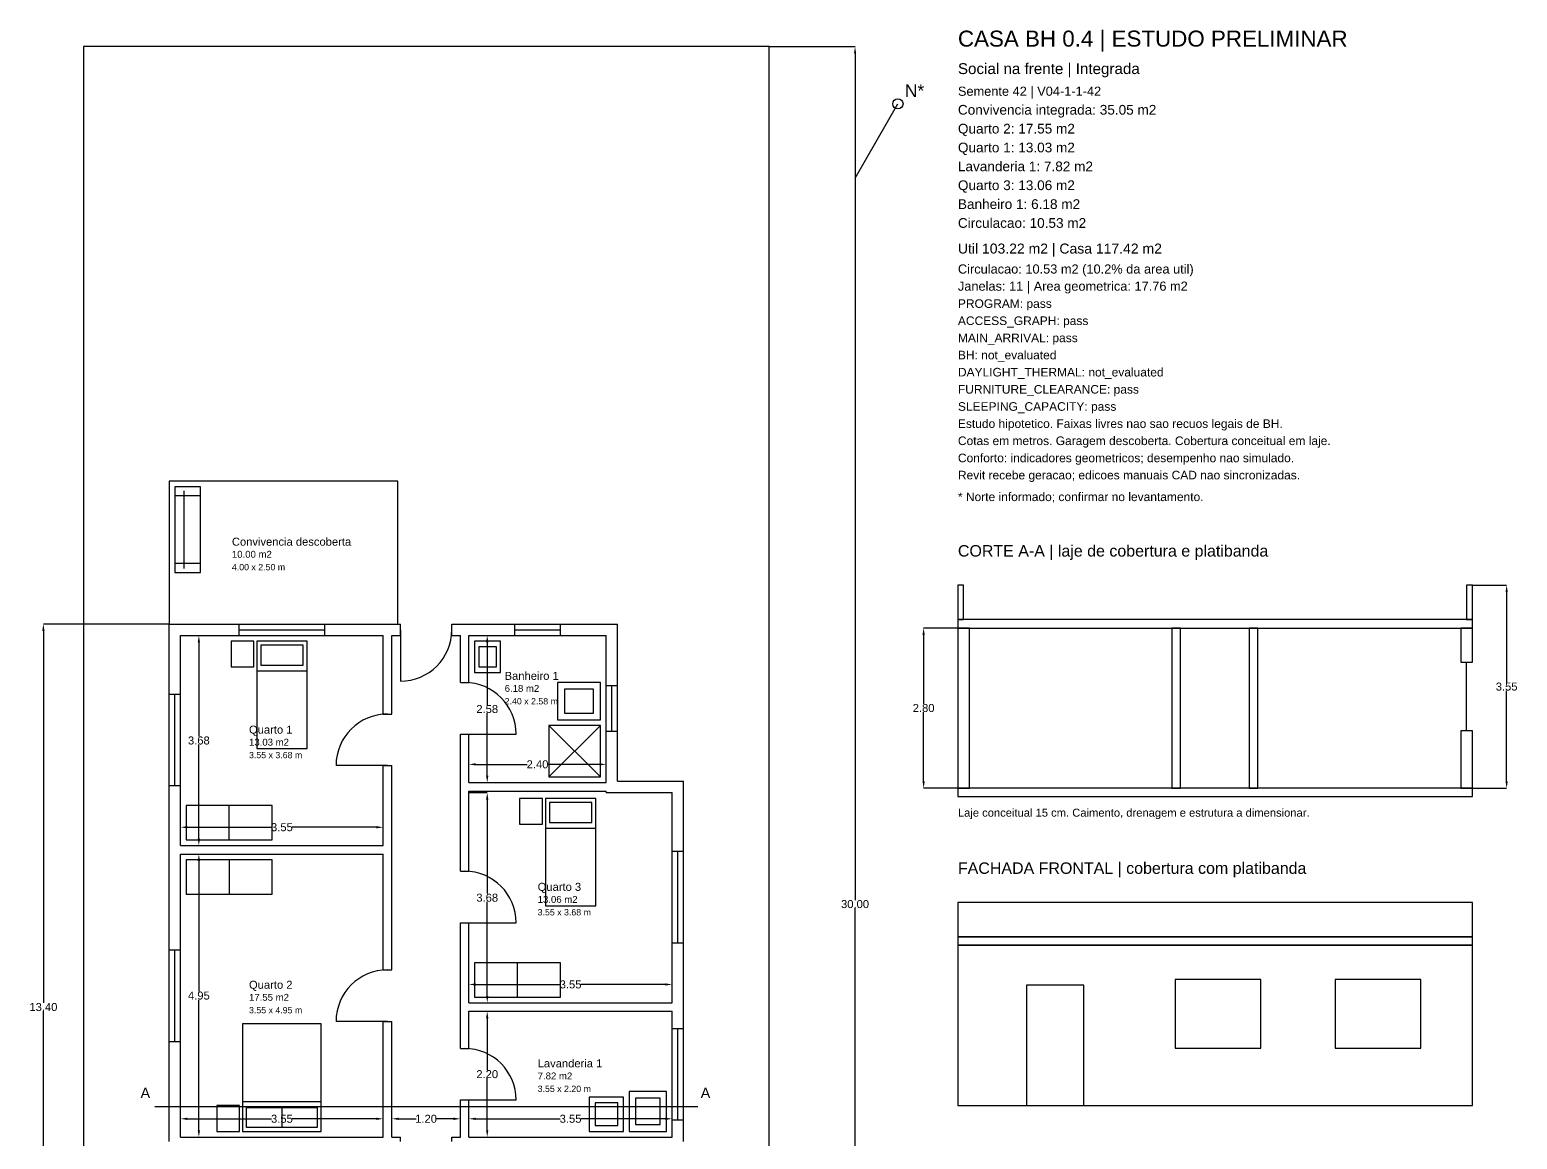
# Model space of a CAD drawing. Header units: millimetres. Extents: x -939 to 107086, y -1492 to 30295.
# Drawn here: x -939 to 25086, y 10888 to 30295 of the extents above; entities that cross this region are included whole.
import ezdxf

# ---------------------------------------------------------------- set-up
doc = ezdxf.new("R2010")
doc.units = ezdxf.units.MM
doc.header["$MEASUREMENT"] = 0
for name, color, linetype in [('CASA_COBERTURA', 2, 'Continuous'), ('CASA_COTAS', 6, 'Continuous'), ('CASA_ESTUDO', 8, 'Continuous'), ('CASA_EXTERNO', 3, 'Continuous'), ('CASA_JANELAS', 4, 'Continuous'), ('CASA_LOTE', 8, 'Continuous'), ('CASA_MOVEIS', 3, 'Continuous'), ('CASA_PAREDES', 7, 'Continuous'), ('CASA_PORTAS', 2, 'Continuous'), ('CASA_TEXTOS', 7, 'Continuous')]:
    doc.layers.add(name, color=color, linetype=linetype)
doc.styles.get("Standard").update_dxf_attribs({"font": 'arial.ttf'})
doc.dimstyles.get("Standard").update_dxf_attribs({"dimtxt": 0.18, "dimasz": 0.18, "dimexe": 0.18, "dimexo": 0.0625, "dimgap": 0.09, "dimtad": 0, "dimtih": 1, "dimtoh": 1, "dimdec": 4, "dimzin": 0, "dimdsep": 46, "dimtxsty": 'Standard', "dimcen": 0.09, "dimadec": 0, "dimazin": 0, "dimtfac": 1, "dimtdec": 4, "dimtofl": 0, "dimtmove": 0, "dimatfit": 3, "dimfxl": 1, "dimtolj": 1, "dimtzin": 0, "dimarcsym": 0})

# ---------------------------------------------------------------- blocks, each defined once
blk = doc.blocks.new('*D3')
at = {"layer": 'CASA_COTAS', "color": 0, "lineweight": -2, "transparency": 16777216}
for p, q in [((1700, 10925), (1700, 11245)), ((1820, 11245), (3290, 11245)), ((5125, 11245), (3655, 11245)), ((5245, 10925), (5245, 11245))]:
    blk.add_line(p, q, dxfattribs=at)
at = {"layer": 'CASA_COTAS', "color": 0, "transparency": 16777216}
for points in [[(1820, 11265), (1820, 11225), (1700, 11245)], [(5125, 11265), (5125, 11225), (5245, 11245)]]:
    blk.add_solid(points, dxfattribs=at)
at = {"layer": 'Defpoints', "color": 0, "transparency": 16777216}
for p in [(5245, 11245), (1700, 10925), (5245, 10925)]:
    blk.add_point(p, dxfattribs=at)
at = {"layer": 'CASA_COTAS', "color": 0, "transparency": 16777216, "insert": (3473, 11245), "char_height": 140, "attachment_point": 5}
blk.add_mtext('\\A1;3.55', dxfattribs=at)
blk = doc.blocks.new('*D4')
at = {"layer": 'CASA_COTAS', "color": 0, "lineweight": -2, "transparency": 16777216}
for p, q in [((1700, 15875), (2020, 15875)), ((2020, 15755), (2020, 13472)), ((2020, 11045), (2020, 13328)), ((1700, 10925), (2020, 10925))]:
    blk.add_line(p, q, dxfattribs=at)
at = {"layer": 'CASA_COTAS', "color": 0, "transparency": 16777216}
for points in [[(2000, 15755), (2040, 15755), (2020, 15875)], [(2000, 11045), (2040, 11045), (2020, 10925)]]:
    blk.add_solid(points, dxfattribs=at)
at = {"layer": 'Defpoints', "color": 0, "transparency": 16777216}
for p in [(1700, 15875), (2020, 15875), (1700, 10925)]:
    blk.add_point(p, dxfattribs=at)
at = {"layer": 'CASA_COTAS', "color": 0, "transparency": 16777216, "insert": (2020, 13400), "char_height": 140, "attachment_point": 5}
blk.add_mtext('\\A1;4.95', dxfattribs=at)
blk = doc.blocks.new('*D5')
at = {"layer": 'CASA_COTAS', "color": 0, "lineweight": -2, "transparency": 16777216}
for p, q in [((1700, 16025), (1700, 16345)), ((1820, 16345), (3290, 16345)), ((5125, 16345), (3655, 16345)), ((5245, 16025), (5245, 16345))]:
    blk.add_line(p, q, dxfattribs=at)
at = {"layer": 'CASA_COTAS', "color": 0, "transparency": 16777216}
for points in [[(1820, 16365), (1820, 16325), (1700, 16345)], [(5125, 16365), (5125, 16325), (5245, 16345)]]:
    blk.add_solid(points, dxfattribs=at)
at = {"layer": 'Defpoints', "color": 0, "transparency": 16777216}
for p in [(5245, 16345), (1700, 16025), (5245, 16025)]:
    blk.add_point(p, dxfattribs=at)
at = {"layer": 'CASA_COTAS', "color": 0, "transparency": 16777216, "insert": (3473, 16345), "char_height": 140, "attachment_point": 5}
blk.add_mtext('\\A1;3.55', dxfattribs=at)
blk = doc.blocks.new('*D6')
at = {"layer": 'CASA_COTAS', "color": 0, "lineweight": -2, "transparency": 16777216}
for p, q in [((1700, 19700), (2020, 19700)), ((2020, 19580), (2020, 17934)), ((2020, 16145), (2020, 17791)), ((1700, 16025), (2020, 16025))]:
    blk.add_line(p, q, dxfattribs=at)
at = {"layer": 'CASA_COTAS', "color": 0, "transparency": 16777216}
for points in [[(2000, 19580), (2040, 19580), (2020, 19700)], [(2000, 16145), (2040, 16145), (2020, 16025)]]:
    blk.add_solid(points, dxfattribs=at)
at = {"layer": 'Defpoints', "color": 0, "transparency": 16777216}
for p in [(1700, 19700), (2020, 19700), (1700, 16025)]:
    blk.add_point(p, dxfattribs=at)
at = {"layer": 'CASA_COTAS', "color": 0, "transparency": 16777216, "insert": (2020, 17862), "char_height": 140, "attachment_point": 5}
blk.add_mtext('\\A1;3.68', dxfattribs=at)
blk = doc.blocks.new('*D7')
at = {"layer": 'CASA_COTAS', "color": 0, "lineweight": -2, "transparency": 16777216}
for p, q in [((6745, 10925), (6745, 11245)), ((6865, 11245), (8340, 11245)), ((10180, 11245), (8705, 11245)), ((10300, 10925), (10300, 11245))]:
    blk.add_line(p, q, dxfattribs=at)
at = {"layer": 'CASA_COTAS', "color": 0, "transparency": 16777216}
for points in [[(6865, 11265), (6865, 11225), (6745, 11245)], [(10180, 11265), (10180, 11225), (10300, 11245)]]:
    blk.add_solid(points, dxfattribs=at)
at = {"layer": 'Defpoints', "color": 0, "transparency": 16777216}
for p in [(10300, 11245), (6745, 10925), (10300, 10925)]:
    blk.add_point(p, dxfattribs=at)
at = {"layer": 'CASA_COTAS', "color": 0, "transparency": 16777216, "insert": (8523, 11245), "char_height": 140, "attachment_point": 5}
blk.add_mtext('\\A1;3.55', dxfattribs=at)
blk = doc.blocks.new('*D8')
at = {"layer": 'CASA_COTAS', "color": 0, "lineweight": -2, "transparency": 16777216}
for p, q in [((6745, 13125), (7065, 13125)), ((7065, 13005), (7065, 12097)), ((7065, 11045), (7065, 11953)), ((6745, 10925), (7065, 10925))]:
    blk.add_line(p, q, dxfattribs=at)
at = {"layer": 'CASA_COTAS', "color": 0, "transparency": 16777216}
for points in [[(7045, 13005), (7085, 13005), (7065, 13125)], [(7045, 11045), (7085, 11045), (7065, 10925)]]:
    blk.add_solid(points, dxfattribs=at)
at = {"layer": 'Defpoints', "color": 0, "transparency": 16777216}
for p in [(6745, 13125), (7065, 13125), (6745, 10925)]:
    blk.add_point(p, dxfattribs=at)
at = {"layer": 'CASA_COTAS', "color": 0, "transparency": 16777216, "insert": (7065, 12025), "char_height": 140, "attachment_point": 5}
blk.add_mtext('\\A1;2.20', dxfattribs=at)
blk = doc.blocks.new('*D9')
at = {"layer": 'CASA_COTAS', "color": 0, "lineweight": -2, "transparency": 16777216}
for p, q in [((6745, 13275), (6745, 13595)), ((6865, 13595), (8340, 13595)), ((10180, 13595), (8705, 13595)), ((10300, 13275), (10300, 13595))]:
    blk.add_line(p, q, dxfattribs=at)
at = {"layer": 'CASA_COTAS', "color": 0, "transparency": 16777216}
for points in [[(6865, 13615), (6865, 13575), (6745, 13595)], [(10180, 13615), (10180, 13575), (10300, 13595)]]:
    blk.add_solid(points, dxfattribs=at)
at = {"layer": 'Defpoints', "color": 0, "transparency": 16777216}
for p in [(10300, 13595), (6745, 13275), (10300, 13275)]:
    blk.add_point(p, dxfattribs=at)
at = {"layer": 'CASA_COTAS', "color": 0, "transparency": 16777216, "insert": (8523, 13595), "char_height": 140, "attachment_point": 5}
blk.add_mtext('\\A1;3.55', dxfattribs=at)
blk = doc.blocks.new('*D10')
at = {"layer": 'CASA_COTAS', "color": 0, "lineweight": -2, "transparency": 16777216}
for p, q in [((6745, 16950), (7065, 16950)), ((7065, 16830), (7065, 15184)), ((7065, 13395), (7065, 15041)), ((6745, 13275), (7065, 13275))]:
    blk.add_line(p, q, dxfattribs=at)
at = {"layer": 'CASA_COTAS', "color": 0, "transparency": 16777216}
for points in [[(7045, 16830), (7085, 16830), (7065, 16950)], [(7045, 13395), (7085, 13395), (7065, 13275)]]:
    blk.add_solid(points, dxfattribs=at)
at = {"layer": 'Defpoints', "color": 0, "transparency": 16777216}
for p in [(6745, 16950), (7065, 16950), (6745, 13275)]:
    blk.add_point(p, dxfattribs=at)
at = {"layer": 'CASA_COTAS', "color": 0, "transparency": 16777216, "insert": (7065, 15112), "char_height": 140, "attachment_point": 5}
blk.add_mtext('\\A1;3.68', dxfattribs=at)
blk = doc.blocks.new('*D11')
at = {"layer": 'CASA_COTAS', "color": 0, "lineweight": -2, "transparency": 16777216}
for p, q in [((6745, 17125), (6745, 17445)), ((6865, 17445), (7762, 17445)), ((9025, 17445), (8128, 17445)), ((9145, 17125), (9145, 17445))]:
    blk.add_line(p, q, dxfattribs=at)
at = {"layer": 'CASA_COTAS', "color": 0, "transparency": 16777216}
for points in [[(6865, 17465), (6865, 17425), (6745, 17445)], [(9025, 17465), (9025, 17425), (9145, 17445)]]:
    blk.add_solid(points, dxfattribs=at)
at = {"layer": 'Defpoints', "color": 0, "transparency": 16777216}
for p in [(9145, 17445), (6745, 17125), (9145, 17125)]:
    blk.add_point(p, dxfattribs=at)
at = {"layer": 'CASA_COTAS', "color": 0, "transparency": 16777216, "insert": (7945, 17445), "char_height": 140, "attachment_point": 5}
blk.add_mtext('\\A1;2.40', dxfattribs=at)
blk = doc.blocks.new('*D12')
at = {"layer": 'CASA_COTAS', "color": 0, "lineweight": -2, "transparency": 16777216}
for p, q in [((6745, 19700), (7065, 19700)), ((7065, 19580), (7065, 18484)), ((7065, 17245), (7065, 18341)), ((6745, 17125), (7065, 17125))]:
    blk.add_line(p, q, dxfattribs=at)
at = {"layer": 'CASA_COTAS', "color": 0, "transparency": 16777216}
for points in [[(7045, 19580), (7085, 19580), (7065, 19700)], [(7045, 17245), (7085, 17245), (7065, 17125)]]:
    blk.add_solid(points, dxfattribs=at)
at = {"layer": 'Defpoints', "color": 0, "transparency": 16777216}
for p in [(6745, 19700), (7065, 19700), (6745, 17125)]:
    blk.add_point(p, dxfattribs=at)
at = {"layer": 'CASA_COTAS', "color": 0, "transparency": 16777216, "insert": (7065, 18412), "char_height": 140, "attachment_point": 5}
blk.add_mtext('\\A1;2.58', dxfattribs=at)
blk = doc.blocks.new('*D13')
at = {"layer": 'CASA_COTAS', "color": 0, "lineweight": -2, "transparency": 16777216}
for p, q in [((5395, 10925), (5395, 11245)), ((5515, 11245), (5820, 11245)), ((6475, 11245), (6170, 11245)), ((6595, 10925), (6595, 11245))]:
    blk.add_line(p, q, dxfattribs=at)
at = {"layer": 'CASA_COTAS', "color": 0, "transparency": 16777216}
for points in [[(5515, 11265), (5515, 11225), (5395, 11245)], [(6475, 11265), (6475, 11225), (6595, 11245)]]:
    blk.add_solid(points, dxfattribs=at)
at = {"layer": 'Defpoints', "color": 0, "transparency": 16777216}
for p in [(6595, 11245), (5395, 10925), (6595, 10925)]:
    blk.add_point(p, dxfattribs=at)
at = {"layer": 'CASA_COTAS', "color": 0, "transparency": 16777216, "insert": (5995, 11245), "char_height": 140, "attachment_point": 5}
blk.add_mtext('\\A1;1.20', dxfattribs=at)
blk = doc.blocks.new('*D15')
at = {"layer": 'CASA_COTAS', "color": 0, "lineweight": -2, "transparency": 16777216}
for p, q in [((1500, 19900), (-700, 19900)), ((-700, 19780), (-700, 13272)), ((-700, 6620), (-700, 13128)), ((1500, 6500), (-700, 6500))]:
    blk.add_line(p, q, dxfattribs=at)
at = {"layer": 'CASA_COTAS', "color": 0, "transparency": 16777216}
for points in [[(-720, 19780), (-680, 19780), (-700, 19900)], [(-720, 6620), (-680, 6620), (-700, 6500)]]:
    blk.add_solid(points, dxfattribs=at)
at = {"layer": 'Defpoints', "color": 0, "transparency": 16777216}
for p in [(-700, 19900), (1500, 19900), (1500, 6500)]:
    blk.add_point(p, dxfattribs=at)
at = {"layer": 'CASA_COTAS', "color": 0, "transparency": 16777216, "insert": (-700, 13200), "char_height": 140, "attachment_point": 5}
blk.add_mtext('\\A1;13.40', dxfattribs=at)
blk = doc.blocks.new('*D17')
at = {"layer": 'CASA_COTAS', "color": 0, "lineweight": -2, "transparency": 16777216}
for p, q in [((12000, 30000), (13500, 30000)), ((13500, 29880), (13500, 15072)), ((13500, 120), (13500, 14928)), ((12000, 0), (13500, 0))]:
    blk.add_line(p, q, dxfattribs=at)
at = {"layer": 'CASA_COTAS', "color": 0, "transparency": 16777216}
for points in [[(13480, 29880), (13520, 29880), (13500, 30000)], [(13480, 120), (13520, 120), (13500, 0)]]:
    blk.add_solid(points, dxfattribs=at)
at = {"layer": 'Defpoints', "color": 0, "transparency": 16777216}
for p in [(12000, 30000), (13500, 30000), (12000, 0)]:
    blk.add_point(p, dxfattribs=at)
at = {"layer": 'CASA_COTAS', "color": 0, "transparency": 16777216, "insert": (13500, 15000), "char_height": 140, "attachment_point": 5}
blk.add_mtext('\\A1;30.00', dxfattribs=at)
blk = doc.blocks.new('*D18')
at = {"layer": 'CASA_COTAS', "color": 0, "lineweight": -2, "transparency": 16777216}
for p, q in [((15300, 19830), (14700, 19830)), ((14700, 19710), (14700, 18502)), ((14700, 17150), (14700, 18358)), ((15300, 17030), (14700, 17030))]:
    blk.add_line(p, q, dxfattribs=at)
at = {"layer": 'CASA_COTAS', "color": 0, "transparency": 16777216}
for points in [[(14680, 19710), (14720, 19710), (14700, 19830)], [(14680, 17150), (14720, 17150), (14700, 17030)]]:
    blk.add_solid(points, dxfattribs=at)
at = {"layer": 'Defpoints', "color": 0, "transparency": 16777216}
for p in [(14700, 19830), (15300, 19830), (15300, 17030)]:
    blk.add_point(p, dxfattribs=at)
at = {"layer": 'CASA_COTAS', "color": 0, "transparency": 16777216, "insert": (14700, 18430), "char_height": 140, "attachment_point": 5}
blk.add_mtext('\\A1;2.80', dxfattribs=at)
blk = doc.blocks.new('*D19')
at = {"layer": 'CASA_COTAS', "color": 0, "lineweight": -2, "transparency": 16777216}
for p, q in [((24300, 20580), (24900, 20580)), ((24900, 20460), (24900, 18877)), ((24900, 17150), (24900, 18733)), ((24300, 17030), (24900, 17030))]:
    blk.add_line(p, q, dxfattribs=at)
at = {"layer": 'CASA_COTAS', "color": 0, "transparency": 16777216}
for points in [[(24880, 20460), (24920, 20460), (24900, 20580)], [(24880, 17150), (24920, 17150), (24900, 17030)]]:
    blk.add_solid(points, dxfattribs=at)
at = {"layer": 'Defpoints', "color": 0, "transparency": 16777216}
for p in [(24300, 20580), (24900, 20580), (24300, 17030)]:
    blk.add_point(p, dxfattribs=at)
at = {"layer": 'CASA_COTAS', "color": 0, "transparency": 16777216, "insert": (24900, 18805), "char_height": 140, "attachment_point": 5}
blk.add_mtext('\\A1;3.55', dxfattribs=at)

msp = doc.modelspace()

# ---------------------------------------------------------------- linework, layer by layer
at = {"layer": 'CASA_COBERTURA'}
for points in [[(15300, 19980), (15400, 19980), (15400, 20580), (15300, 20580)], [(24200, 19980), (24300, 19980), (24300, 20580), (24200, 20580)], [(15300, 19830), (24300, 19830), (24300, 19980), (15300, 19980)], [(15300, 14430), (24300, 14430), (24300, 15030), (15300, 15030)], [(15300, 14280), (24300, 14280), (24300, 14430), (15300, 14430)]]:
    msp.add_lwpolyline(points, close=True, dxfattribs=at)
at = {"layer": 'CASA_ESTUDO'}
for p, q in [((13500, 27700), (14250, 28999.038)), ((1250, 11458), (10750, 11458))]:
    msp.add_line(p, q, dxfattribs=at)
for points in [[(15300, 17030), (15500, 17030), (15500, 19830), (15300, 19830)], [(19045.189, 17030), (19195.189, 17030), (19195.189, 19830), (19045.189, 19830)], [(20395.189, 17030), (20545.189, 17030), (20545.189, 19830), (20395.189, 19830)], [(24100, 19230), (24300, 19230), (24300, 19830), (24100, 19830)], [(24100, 17030), (24300, 17030), (24300, 18030), (24100, 18030)], [(15300, 16880), (24300, 16880), (24300, 17030), (15300, 17030)], [(15300, 11480), (24300, 11480), (24300, 14280), (15300, 14280)], [(16500, 11480), (17500, 11480), (17500, 13580), (16500, 13580)], [(19100, 12480), (20600, 12480), (20600, 13680), (19100, 13680)], [(21900, 12480), (23400, 12480), (23400, 13680), (21900, 13680)]]:
    msp.add_lwpolyline(points, close=True, dxfattribs=at)
msp.add_circle((14250, 28999.038), 90, dxfattribs=at)
at = {"layer": 'CASA_EXTERNO'}
msp.add_lwpolyline([(1500, 19900), (5500, 19900), (5500, 22400), (1500, 22400)], close=True, dxfattribs=at)
at = {"layer": 'CASA_JANELAS'}
for p, q in [((2722.594, 19900), (4222.594, 19900)), ((2722.594, 19800), (4222.594, 19800)), ((7545.189, 19900), (8345.189, 19900)), ((7545.189, 19800), (8345.189, 19800)), ((2722.594, 19700), (4222.594, 19700)), ((7545.189, 19700), (8345.189, 19700)), ((24200, 18030), (24200, 19230)), ((9145.189, 18025), (9145.189, 18825)), ((9245.189, 18025), (9245.189, 18825)), ((9345.189, 18025), (9345.189, 18825)), ((1500, 17075), (1500, 18675)), ((1600, 17075), (1600, 18675)), ((1700, 17075), (1700, 18675)), ((10300, 14325), (10300, 15925)), ((10400, 14325), (10400, 15925)), ((10500, 14325), (10500, 15925)), ((1500, 12600), (1500, 14200)), ((1600, 12600), (1600, 14200)), ((1700, 12600), (1700, 14200)), ((10300, 11225), (10300, 12825)), ((10400, 11225), (10400, 12825)), ((10500, 11225), (10500, 12825))]:
    msp.add_line(p, q, dxfattribs=at)
at = {"layer": 'CASA_LOTE'}
msp.add_lwpolyline([(0, 0), (12000, 0), (12000, 30000), (0, 30000)], close=True, dxfattribs=at)
at = {"layer": 'CASA_MOVEIS'}
for points in [[(1600, 20800), (2050, 20800), (2050, 22300), (1600, 22300)], [(2582.594, 19150), (2982.594, 19150), (2982.594, 19600), (2582.594, 19600)], [(3032.594, 17720), (3912.594, 17720), (3912.594, 19600), (3032.594, 19600)], [(6845.189, 19050), (7295.189, 19050), (7295.189, 19600), (6845.189, 19600)], [(8295.189, 18225), (9045.189, 18225), (9045.189, 18875), (8295.189, 18875)], [(8145.189, 17225), (9045.189, 17225), (9045.189, 18125), (8145.189, 18125)], [(1800, 16125), (3300, 16125), (3300, 16725), (1800, 16725)], [(7632.594, 16400), (8032.594, 16400), (8032.594, 16850), (7632.594, 16850)], [(8082.594, 14970), (8962.594, 14970), (8962.594, 16850), (8082.594, 16850)], [(1800, 15175), (3300, 15175), (3300, 15775), (1800, 15775)], [(6845.189, 13375), (8345.189, 13375), (8345.189, 13975), (6845.189, 13975)], [(2782.594, 11025), (4162.594, 11025), (4162.594, 12905), (2782.594, 12905)], [(9550, 11025), (10200, 11025), (10200, 11725), (9550, 11725)], [(2332.594, 11025), (2732.594, 11025), (2732.594, 11475), (2332.594, 11475)], [(8850, 11025), (9450, 11025), (9450, 11625), (8850, 11625)]]:
    msp.add_lwpolyline(points, close=True, dxfattribs=at)
for points in [[(2050, 22140), (1600, 22140)], [(1760, 22230), (1760, 20870)], [(2050, 20960), (1600, 20960)], [(3102.594, 19180), (3842.594, 19180), (3842.594, 19530), (3102.594, 19530), (3102.594, 19180)], [(6921.689, 19143.5), (6921.689, 19506.5), (7218.689, 19506.5), (7218.689, 19143.5), (6921.689, 19143.5)], [(3032.594, 19080), (3912.594, 19080)], [(8422.689, 18335.5), (8422.689, 18764.5), (8917.689, 18764.5), (8917.689, 18335.5), (8422.689, 18335.5)], [(8145.189, 17225), (9045.189, 18125)], [(9045.189, 17225), (8145.189, 18125)], [(2550, 16125), (2550, 16725)], [(8152.594, 16430), (8892.594, 16430), (8892.594, 16780), (8152.594, 16780), (8152.594, 16430)], [(8082.594, 16330), (8962.594, 16330)], [(2550, 15775), (2550, 15175)], [(7595.189, 13375), (7595.189, 13975)], [(2782.594, 11545), (4162.594, 11545)], [(9348, 11523), (8952, 11523), (8952, 11127), (9348, 11127), (9348, 11523)], [(10089.5, 11606), (9660.5, 11606), (9660.5, 11144), (10089.5, 11144), (10089.5, 11606)], [(2852.594, 11445), (4092.594, 11445), (4092.594, 11095), (2852.594, 11095), (2852.594, 11445)], [(3472.594, 11445), (3472.594, 11095)]]:
    msp.add_lwpolyline(points, dxfattribs=at)
at = {"layer": 'CASA_PAREDES'}
for p, q in [((1500, 19800), (1500, 19900)), ((1500, 19900), (1700, 19900)), ((1500, 19800), (1500, 19800)), ((1500, 19700), (1500, 19800)), ((1700, 19900), (1700, 19900)), ((1700, 19900), (2700, 19900)), ((2700, 19900), (2722.594, 19900)), ((2722.594, 19800), (2722.594, 19900)), ((2722.594, 19700), (2722.594, 19800)), ((2722.594, 19800), (2722.594, 19800)), ((4222.594, 19800), (4222.594, 19900)), ((4222.594, 19900), (5245.189, 19900)), ((4222.594, 19700), (4222.594, 19800)), ((4222.594, 19800), (4222.594, 19800)), ((5245.189, 19900), (5245.189, 19900)), ((5245.189, 19900), (5300, 19900)), ((5300, 19900), (5395.189, 19900)), ((5395.189, 19900), (5395.189, 19900)), ((5395.189, 19900), (5545.189, 19900)), ((5545.189, 19800), (5545.189, 19900)), ((5545.189, 19700), (5545.189, 19800)), ((5545.189, 19800), (5545.189, 19800)), ((6445.189, 19800), (6445.189, 19900)), ((6445.189, 19900), (6595.189, 19900)), ((6445.189, 19700), (6445.189, 19800)), ((6445.189, 19800), (6445.189, 19800)), ((6595.189, 19900), (6595.189, 19900)), ((6595.189, 19900), (6745.189, 19900)), ((6745.189, 19900), (6745.189, 19900)), ((6745.189, 19900), (6800, 19900)), ((6800, 19900), (7545.189, 19900)), ((7545.189, 19800), (7545.189, 19900)), ((7545.189, 19700), (7545.189, 19800)), ((7545.189, 19800), (7545.189, 19800)), ((8345.189, 19800), (8345.189, 19900)), ((8345.189, 19900), (9145.189, 19900)), ((8345.189, 19700), (8345.189, 19800)), ((8345.189, 19800), (8345.189, 19800)), ((9145.189, 19900), (9145.189, 19900)), ((9145.189, 19900), (9345.189, 19900)), ((9345.189, 19800), (9345.189, 19900)), ((9345.189, 19800), (9345.189, 19800)), ((9345.189, 19700), (9345.189, 19800)), ((1500, 18875), (1500, 19700)), ((1500, 19700), (1500, 19700)), ((1700, 19700), (2700, 19700)), ((1700, 18875), (1700, 19700)), ((1700, 19700), (1700, 19700)), ((2700, 19700), (2722.594, 19700)), ((4222.594, 19700), (5245.189, 19700)), ((5245.189, 18875), (5245.189, 19700)), ((5245.189, 19700), (5245.189, 19700)), ((5395.189, 18875), (5395.189, 19700)), ((5395.189, 19700), (5395.189, 19700)), ((5395.189, 19700), (5545.189, 19700)), ((6445.189, 19700), (6595.189, 19700)), ((6595.189, 18875), (6595.189, 19700)), ((6595.189, 19700), (6595.189, 19700)), ((6745.189, 19700), (6800, 19700)), ((6745.189, 18875), (6745.189, 19700)), ((6745.189, 19700), (6745.189, 19700)), ((6800, 19700), (7545.189, 19700)), ((8345.189, 19700), (9145.189, 19700)), ((9145.189, 18875), (9145.189, 19700)), ((9145.189, 19700), (9145.189, 19700)), ((9345.189, 18875), (9345.189, 19700)), ((9345.189, 19700), (9345.189, 19700)), ((1500, 18825), (1500, 18875)), ((1500, 18675), (1500, 18825)), ((1700, 18825), (1700, 18875)), ((1700, 18675), (1700, 18825)), ((5245.189, 18825), (5245.189, 18875)), ((5245.189, 18675), (5245.189, 18825)), ((5395.189, 18825), (5395.189, 18875)), ((5395.189, 18675), (5395.189, 18825)), ((6595.189, 18875), (6745.189, 18875)), ((9145.189, 18825), (9145.189, 18875)), ((9145.189, 18825), (9345.189, 18825)), ((9345.189, 18825), (9345.189, 18875)), ((1500, 18675), (1700, 18675)), ((5245.189, 18325), (5245.189, 18675)), ((5395.189, 18325), (5395.189, 18675)), ((5245.189, 18325), (5300, 18325)), ((5300, 18325), (5395.189, 18325)), ((6595.189, 17425), (6595.189, 17975)), ((6595.189, 17975), (6745.189, 17975)), ((6745.189, 17425), (6745.189, 17975)), ((9145.189, 17975), (9145.189, 18025)), ((9145.189, 18025), (9345.189, 18025)), ((9145.189, 17425), (9145.189, 17975)), ((9345.189, 17975), (9345.189, 18025)), ((9345.189, 17425), (9345.189, 17975)), ((5245.189, 17150), (5245.189, 17425)), ((5245.189, 17425), (5300, 17425)), ((5300, 17425), (5395.189, 17425)), ((5395.189, 17150), (5395.189, 17425)), ((6595.189, 17150), (6595.189, 17425)), ((6745.189, 17150), (6745.189, 17425)), ((9145.189, 17150), (9145.189, 17425)), ((9345.189, 17150), (9345.189, 17425)), ((1500, 17050), (1500, 17075)), ((1500, 17075), (1700, 17075)), ((1500, 16975), (1500, 17050)), ((1500, 17050), (1500, 17050)), ((1500, 16950), (1500, 16975)), ((1500, 16025), (1500, 16950)), ((1700, 17050), (1700, 17075)), ((1700, 16975), (1700, 17050)), ((1700, 17050), (1700, 17050)), ((1700, 16950), (1700, 16975)), ((1700, 16025), (1700, 16950)), ((5245.189, 17125), (5245.189, 17150)), ((5245.189, 17075), (5245.189, 17125)), ((5245.189, 17050), (5245.189, 17075)), ((5245.189, 16975), (5245.189, 17050)), ((5245.189, 17050), (5245.189, 17050)), ((5245.189, 16950), (5245.189, 16975)), ((5245.189, 16025), (5245.189, 16950)), ((5395.189, 17125), (5395.189, 17150)), ((5395.189, 17075), (5395.189, 17125)), ((5395.189, 17050), (5395.189, 17075)), ((5395.189, 16975), (5395.189, 17050)), ((5395.189, 17050), (5395.189, 17050)), ((5395.189, 16950), (5395.189, 16975)), ((5395.189, 16025), (5395.189, 16950)), ((6595.189, 17125), (6595.189, 17150)), ((6595.189, 17075), (6595.189, 17125)), ((6595.189, 17050), (6595.189, 17075)), ((6595.189, 17050), (6595.189, 17050)), ((6595.189, 16975), (6595.189, 17050)), ((6595.189, 16950), (6595.189, 16975)), ((6595.189, 16025), (6595.189, 16950)), ((6745.189, 17125), (6745.189, 17150)), ((6745.189, 17125), (6745.189, 17125)), ((6745.189, 17125), (6800, 17125)), ((6745.189, 16975), (6745.189, 16975)), ((6745.189, 16975), (6800, 16975)), ((6745.189, 16950), (6745.189, 16975)), ((6745.189, 16025), (6745.189, 16950)), ((6800, 17125), (7545.189, 17125)), ((6800, 16975), (7545.189, 16975)), ((7545.189, 17125), (8100, 17125)), ((7545.189, 16975), (8100, 16975)), ((8100, 17125), (8345.189, 17125)), ((8100, 16975), (8345.189, 16975)), ((8345.189, 17125), (9145.189, 17125)), ((8345.189, 16975), (9145.189, 16975)), ((9145.189, 17125), (9145.189, 17150)), ((9145.189, 17125), (9145.189, 17125)), ((9145.189, 16975), (9145.189, 16975)), ((9145.189, 16950), (9145.189, 16975)), ((9145.189, 16950), (9345.189, 16950)), ((9345.189, 17150), (9345.189, 17150)), ((9345.189, 17150), (9600, 17150)), ((9345.189, 16950), (9345.189, 16950)), ((9345.189, 16950), (9600, 16950)), ((9600, 17150), (10300, 17150)), ((9600, 16950), (10300, 16950)), ((10300, 17150), (10300, 17150)), ((10300, 17150), (10500, 17150)), ((10300, 16950), (10300, 16950)), ((10300, 16025), (10300, 16950)), ((10500, 17125), (10500, 17150)), ((10500, 17075), (10500, 17125)), ((10500, 17050), (10500, 17075)), ((10500, 17050), (10500, 17050)), ((10500, 16975), (10500, 17050)), ((10500, 16950), (10500, 16975)), ((10500, 16025), (10500, 16950)), ((1500, 15950), (1500, 16025)), ((1500, 15950), (1500, 15950)), ((1500, 15925), (1500, 15950)), ((1500, 15875), (1500, 15925)), ((1500, 15575), (1500, 15875)), ((1700, 16025), (1700, 16025)), ((1700, 16025), (2700, 16025)), ((1700, 15875), (1700, 15875)), ((1700, 15875), (2700, 15875)), ((1700, 15575), (1700, 15875)), ((2700, 16025), (2722.594, 16025)), ((2700, 15875), (2722.594, 15875)), ((2722.594, 16025), (3700, 16025)), ((2722.594, 15875), (3700, 15875)), ((3700, 16025), (4222.594, 16025)), ((3700, 15875), (4222.594, 15875)), ((4222.594, 16025), (5245.189, 16025)), ((4222.594, 15875), (5245.189, 15875)), ((5245.189, 16025), (5245.189, 16025)), ((5245.189, 15875), (5245.189, 15875)), ((5245.189, 15575), (5245.189, 15875)), ((5395.189, 15950), (5395.189, 16025)), ((5395.189, 15950), (5395.189, 15950)), ((5395.189, 15925), (5395.189, 15950)), ((5395.189, 15875), (5395.189, 15925)), ((5395.189, 15575), (5395.189, 15875)), ((6595.189, 15950), (6595.189, 16025)), ((6595.189, 15925), (6595.189, 15950)), ((6595.189, 15950), (6595.189, 15950)), ((6595.189, 15875), (6595.189, 15925)), ((6595.189, 15575), (6595.189, 15875)), ((6745.189, 15950), (6745.189, 16025)), ((6745.189, 15925), (6745.189, 15950)), ((6745.189, 15950), (6745.189, 15950)), ((6745.189, 15875), (6745.189, 15925)), ((6745.189, 15575), (6745.189, 15875)), ((10300, 15950), (10300, 16025)), ((10300, 15925), (10300, 15950)), ((10300, 15950), (10300, 15950)), ((10300, 15925), (10500, 15925)), ((10500, 15950), (10500, 16025)), ((10500, 15925), (10500, 15950)), ((10500, 15950), (10500, 15950)), ((1500, 14675), (1500, 15575)), ((1700, 14675), (1700, 15575)), ((5245.189, 14675), (5245.189, 15575)), ((5395.189, 14675), (5395.189, 15575)), ((6595.189, 15575), (6745.189, 15575)), ((1500, 14325), (1500, 14675)), ((1700, 14325), (1700, 14675)), ((5245.189, 14325), (5245.189, 14675)), ((5395.189, 14325), (5395.189, 14675)), ((6595.189, 14325), (6595.189, 14675)), ((6595.189, 14675), (6745.189, 14675)), ((6745.189, 14325), (6745.189, 14675)), ((1500, 14200), (1500, 14325)), ((1700, 14200), (1700, 14325)), ((5245.189, 14200), (5245.189, 14325)), ((5395.189, 14200), (5395.189, 14325)), ((6595.189, 14200), (6595.189, 14325)), ((6745.189, 14200), (6745.189, 14325)), ((10300, 14200), (10300, 14325)), ((10300, 14325), (10500, 14325)), ((10500, 14200), (10500, 14325)), ((1500, 14200), (1700, 14200)), ((5245.189, 13850), (5245.189, 14200)), ((5395.189, 13850), (5395.189, 14200)), ((6595.189, 13850), (6595.189, 14200)), ((6745.189, 13850), (6745.189, 14200)), ((10300, 13850), (10300, 14200)), ((10500, 13850), (10500, 14200)), ((5245.189, 13850), (5300, 13850)), ((5300, 13850), (5395.189, 13850)), ((6595.189, 13275), (6595.189, 13850)), ((6745.189, 13275), (6745.189, 13850)), ((10300, 13275), (10300, 13850)), ((10500, 13275), (10500, 13850)), ((6595.189, 13200), (6595.189, 13275)), ((6745.189, 13275), (6745.189, 13275)), ((6745.189, 13275), (6800, 13275)), ((6800, 13275), (7545.189, 13275)), ((7545.189, 13275), (8100, 13275)), ((8100, 13275), (8345.189, 13275)), ((8345.189, 13275), (9145.189, 13275)), ((9145.189, 13275), (9145.189, 13275)), ((9145.189, 13275), (9345.189, 13275)), ((9345.189, 13275), (9345.189, 13275)), ((9345.189, 13275), (9600, 13275)), ((9600, 13275), (10300, 13275)), ((10300, 13275), (10300, 13275)), ((10500, 13200), (10500, 13275)), ((6595.189, 13200), (6595.189, 13200)), ((6595.189, 13125), (6595.189, 13200)), ((6595.189, 12950), (6595.189, 13125)), ((6745.189, 13125), (6745.189, 13125)), ((6745.189, 13125), (6800, 13125)), ((6745.189, 12950), (6745.189, 13125)), ((6800, 13125), (7545.189, 13125)), ((7545.189, 13125), (8100, 13125)), ((8100, 13125), (8345.189, 13125)), ((8345.189, 13125), (9145.189, 13125)), ((9145.189, 13125), (9145.189, 13125)), ((9145.189, 13125), (9345.189, 13125)), ((9345.189, 13125), (9345.189, 13125)), ((9345.189, 13125), (9600, 13125)), ((9600, 13125), (10300, 13125)), ((10300, 13125), (10300, 13125)), ((10300, 12950), (10300, 13125)), ((10500, 13200), (10500, 13200)), ((10500, 13125), (10500, 13200)), ((10500, 12950), (10500, 13125)), ((5245.189, 12825), (5245.189, 12950)), ((5245.189, 12950), (5300, 12950)), ((5245.189, 12600), (5245.189, 12825)), ((5300, 12950), (5395.189, 12950)), ((5395.189, 12825), (5395.189, 12950)), ((5395.189, 12600), (5395.189, 12825)), ((6595.189, 12825), (6595.189, 12950)), ((6595.189, 12600), (6595.189, 12825)), ((6745.189, 12825), (6745.189, 12950)), ((6745.189, 12600), (6745.189, 12825)), ((10300, 12825), (10300, 12950)), ((10300, 12825), (10500, 12825)), ((10500, 12825), (10500, 12950)), ((1500, 12475), (1500, 12600)), ((1500, 12600), (1700, 12600)), ((1700, 12475), (1700, 12600)), ((5245.189, 12475), (5245.189, 12600)), ((5395.189, 12475), (5395.189, 12600)), ((6595.189, 12475), (6595.189, 12600)), ((6745.189, 12475), (6745.189, 12600)), ((1500, 11575), (1500, 12475)), ((1700, 11575), (1700, 12475)), ((5245.189, 11575), (5245.189, 12475)), ((5395.189, 11575), (5395.189, 12475)), ((6595.189, 12475), (6745.189, 12475)), ((1500, 11225), (1500, 11575)), ((1700, 11225), (1700, 11575)), ((5245.189, 11225), (5245.189, 11575)), ((5395.189, 11225), (5395.189, 11575)), ((6595.189, 11225), (6595.189, 11575)), ((6595.189, 11575), (6745.189, 11575)), ((6745.189, 11225), (6745.189, 11575)), ((1500, 10925), (1500, 11225)), ((1700, 10925), (1700, 11225)), ((5245.189, 10925), (5245.189, 11225)), ((5395.189, 10925), (5395.189, 11225)), ((6595.189, 10925), (6595.189, 11225)), ((6745.189, 10925), (6745.189, 11225)), ((10300, 10925), (10300, 11225)), ((10300, 11225), (10500, 11225)), ((10500, 10925), (10500, 11225)), ((1500, 10850), (1500, 10925)), ((1500, 10925), (1500, 10925)), ((1700, 10925), (2700, 10925)), ((1700, 10925), (1700, 10925)), ((2700, 10925), (2722.594, 10925)), ((2722.594, 10925), (3700, 10925)), ((3700, 10925), (4222.594, 10925)), ((4222.594, 10925), (5245.189, 10925)), ((5245.189, 10925), (5245.189, 10925)), ((5395.189, 10925), (5545.189, 10925)), ((5395.189, 10925), (5395.189, 10925)), ((5545.189, 10850), (5545.189, 10925)), ((6445.189, 10850), (6445.189, 10925)), ((6445.189, 10925), (6595.189, 10925)), ((6595.189, 10925), (6595.189, 10925)), ((6745.189, 10925), (6800, 10925)), ((6745.189, 10925), (6745.189, 10925)), ((6800, 10925), (7545.189, 10925)), ((7545.189, 10925), (8100, 10925)), ((8100, 10925), (8345.189, 10925)), ((8345.189, 10925), (9145.189, 10925)), ((9145.189, 10925), (9145.189, 10925)), ((9145.189, 10925), (9345.189, 10925)), ((9345.189, 10925), (9345.189, 10925)), ((9345.189, 10925), (9600, 10925)), ((9600, 10925), (10300, 10925)), ((10300, 10925), (10300, 10925)), ((10500, 10850), (10500, 10925)), ((10500, 10925), (10500, 10925))]:
    msp.add_line(p, q, dxfattribs=at)
at = {"layer": 'CASA_PORTAS'}
for p, q in [((5545.189, 19800), (5545.189, 18900)), ((6670.189, 17975), (7570.189, 17975)), ((5320.189, 17425), (4420.189, 17425)), ((6670.189, 14675), (7570.189, 14675)), ((5320.189, 12950), (4420.189, 12950)), ((6670.189, 11575), (7570.189, 11575))]:
    msp.add_line(p, q, dxfattribs=at)
for centre, start, end in [((5545.189, 19800), 270, 0), ((6670.189, 17975), 0, 90), ((5320.189, 17425), 90, 180), ((6670.189, 14675), 0, 90), ((5320.189, 12950), 90, 180), ((6670.189, 11575), 0, 90)]:
    msp.add_arc(centre, 900, start, end, dxfattribs=at)

# ---------------------------------------------------------------- texts
at = {"layer": 'CASA_TEXTOS'}
for s, height, p in [('CASA BH 0.4 | ESTUDO PRELIMINAR', 280, (15300, 30000)), ('Social na frente | Integrada', 190, (15300, 29520)), ('N*', 220, (14370, 29119.038)), ('Semente 42 | V04-1-1-42', 160, (15300, 29140)), ('Convivencia integrada: 35.05 m2', 170, (15300, 28810)), ('Quarto 2: 17.55 m2', 170, (15300, 28480)), ('Quarto 1: 13.03 m2', 170, (15300, 28150)), ('Lavanderia 1: 7.82 m2', 170, (15300, 27820)), ('Quarto 3: 13.06 m2', 170, (15300, 27490)), ('Banheiro 1: 6.18 m2', 170, (15300, 27160)), ('Circulacao: 10.53 m2', 170, (15300, 26830)), ('Util 103.22 m2 | Casa 117.42 m2', 175, (15300, 26380)), ('Circulacao: 10.53 m2 (10.2% da area util)', 160, (15300, 26030)), ('Janelas: 11 | Area geometrica: 17.76 m2', 160, (15300, 25730)), ('PROGRAM: pass', 150, (15300, 25430)), ('ACCESS_GRAPH: pass', 150, (15300, 25130)), ('MAIN_ARRIVAL: pass', 150, (15300, 24830)), ('BH: not_evaluated', 150, (15300, 24530)), ('DAYLIGHT_THERMAL: not_evaluated', 150, (15300, 24230)), ('FURNITURE_CLEARANCE: pass', 150, (15300, 23930)), ('SLEEPING_CAPACITY: pass', 150, (15300, 23630)), ('Estudo hipotetico. Faixas livres nao sao recuos legais de BH.', 150, (15300, 23330)), ('Cotas em metros. Garagem descoberta. Cobertura conceitual em laje.', 150, (15300, 23030)), ('Conforto: indicadores geometricos; desempenho nao simulado.', 150, (15300, 22730)), ('Revit recebe geracao; edicoes manuais CAD nao sincronizadas.', 150, (15300, 22430)), ('* Norte informado; confirmar no levantamento.', 150, (15300, 22050)), ('Convivencia descoberta', 140, (2598, 21270)), ('10.00 m2', 120, (2598, 21060)), ('CORTE A-A | laje de cobertura e platibanda', 200, (15300, 21080)), ('4.00 x 2.50 m', 110, (2598, 20840)), ('Banheiro 1', 140, (7370.189, 18923.5)), ('6.18 m2', 120, (7370.189, 18713.5)), ('2.40 x 2.58 m', 110, (7370.189, 18493.5)), ('Quarto 1', 140, (2897.594, 17982.5)), ('13.03 m2', 120, (2897.594, 17772.5)), ('3.55 x 3.68 m', 110, (2897.594, 17552.5)), ('Laje conceitual 15 cm. Caimento, drenagem e estrutura a dimensionar.', 140, (15300, 16530)), ('FACHADA FRONTAL | cobertura com platibanda', 200, (15300, 15530)), ('Quarto 3', 140, (7947.594, 15232.5)), ('13.06 m2', 120, (7947.594, 15022.5)), ('3.55 x 3.68 m', 110, (7947.594, 14802.5)), ('Quarto 2', 140, (2897.594, 13520)), ('17.55 m2', 120, (2897.594, 13310)), ('3.55 x 4.95 m', 110, (2897.594, 13090)), ('Lavanderia 1', 140, (7947.594, 12145)), ('7.82 m2', 120, (7947.594, 11935)), ('A', 180, (1000, 11608)), ('3.55 x 2.20 m', 110, (7947.594, 11715)), ('A', 180, (10800, 11608))]:
    msp.add_text(s, height=height, dxfattribs=at).set_placement(p)

# ---------------------------------------------------------------- dimensions: what is measured, and where the dimension line sits
at = {"layer": 'CASA_COTAS'}
for base, p1, p2, picture, middle in [((13500, 30000), (12000, 0), (12000, 30000), '*D17', (13500, 15000)), ((24900, 20580), (24300, 17030), (24300, 20580), '*D19', (24900, 18805)), ((-700, 19900), (1500, 6500), (1500, 19900), '*D15', (-700, 13200)), ((14700, 19830), (15300, 17030), (15300, 19830), '*D18', (14700, 18430)), ((2020, 19700), (1700, 16025), (1700, 19700), '*D6', (2020, 17862.5)), ((7065.188620493, 19700), (6745.188620493, 17125), (6745.188620493, 19700), '*D12', (7065.188620493, 18412.5)), ((7065.188620493, 16950), (6745.188620493, 13275), (6745.188620493, 16950), '*D10', (7065.188620493, 15112.5)), ((2020, 15875), (1700, 10925), (1700, 15875), '*D4', (2020, 13400)), ((7065.189, 13125), (6745.189, 10925), (6745.189, 13125), '*D8', (7065.189, 12025))]:
    dim = msp.add_linear_dim(base=base, p1=p1, p2=p2, angle=90, dimstyle='Standard', override={"dimtxt": 140, "dimasz": 120, "dimdec": 2, "dimlfac": 0.001, "dimpost": '<>'}, dxfattribs=at)
    dim.commit()
    dim.dimension.update_dxf_attribs({"geometry": picture, "text_midpoint": middle})
for base, p1, p2, picture, middle in [((9145.189, 17445), (6745.189, 17125), (9145.189, 17125), '*D11', (7945.189, 17445)), ((5245.189, 16345), (1700, 16025), (5245.189, 16025), '*D5', (3472.594, 16345)), ((10300, 13595), (6745.189, 13275), (10300, 13275), '*D9', (8522.594, 13595)), ((5245.189, 11245), (1700, 10925), (5245.189, 10925), '*D3', (3472.594, 11245)), ((6595.189, 11245), (5395.189, 10925), (6595.189, 10925), '*D13', (5995.189, 11245)), ((10300, 11245), (6745.189, 10925), (10300, 10925), '*D7', (8522.594, 11245))]:
    dim = msp.add_linear_dim(base=base, p1=p1, p2=p2, dimstyle='Standard', override={"dimtxt": 140, "dimasz": 120, "dimdec": 2, "dimlfac": 0.001, "dimpost": '<>'}, dxfattribs=at)
    dim.commit()
    dim.dimension.update_dxf_attribs({"geometry": picture, "text_midpoint": middle})

doc.saveas('drawing.dxf')
